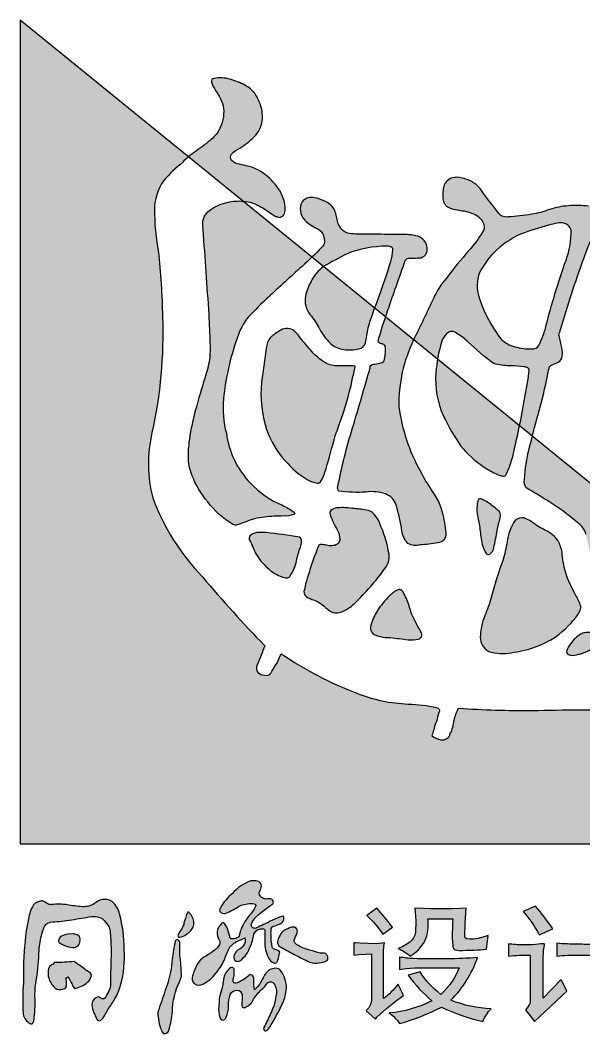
# Model space of a CAD drawing. Extents: x 68709 to 334654, y -65926 to 107615.
# Drawn here: x 237577 to 239780, y 33166 to 37130 of the extents above; entities that cross this region are included whole.
import ezdxf

# ---------------------------------------------------------------- set-up
doc = ezdxf.new("R2010")
doc.units = 0
doc.header["$LTSCALE"] = 2000
doc.header["$MEASUREMENT"] = 0
doc.layers.get('0').update_dxf_attribs({"linetype": 'CONTINUOUS'})

# ---------------------------------------------------------------- blocks, each defined once
blk = doc.blocks.new('0x_tk_A0_LIN$0$TJAD_TK_LOGO')
for points in [[(0.3088, 0.2387, -0.055111), (0.2978, 0.218, -0.399817), (0.2889, 0.2131, -0.15154), (0.2813, 0.2164, -0.301448), (0.2805, 0.2256, 0.010306), (0.2893, 0.248, -0.01851), (0.2158, 0.3296, -0.103184), (0.1567, 0.4231, -0.120959), (0.1559, 0.5005, 0.063512), (0.1683, 0.6375, 0.024265), (0.1633, 0.7157, -0.039016), (0.1589, 0.7586, -0.148803), (0.1672, 0.7952, -0.063522), (0.1899, 0.8185, -0.021561), (0.1991, 0.8269), (0, 0.9887), (0, 0.0136), (1.2, 0.0136), (0.9015, 0.2562, -0.02734), (0.8698, 0.2318, -0.056811), (0.8015, 0.1955, -0.043653), (0.7428, 0.1781, 0.070224), (0.7398, 0.1676, -0.155586), (0.7336, 0.1464, -0.268078), (0.7145, 0.1445, 0.046034), (0.7138, 0.1514, -0.10837), (0.7157, 0.158, 0.067272), (0.7193, 0.1723, 0.007869), (0.606, 0.1714, -0.018474), (0.519, 0.1742, 0.089356), (0.5135, 0.1595, -0.084297), (0.509, 0.1441, -0.378712), (0.4979, 0.1366, -0.129516), (0.4872, 0.1418, 0.010082), (0.4893, 0.1483, -0.06366), (0.4927, 0.1585, -0.047427), (0.496, 0.17, 0.412458), (0.4928, 0.175, 0.04646), (0.4591, 0.1791, -0.083304), (0.3984, 0.1918, -0.056916)], [(0.2775, 0.8514, 0.150805), (0.2864, 0.8696, 0.118181), (0.2844, 0.888, 0.061251), (0.2779, 0.9015, 0.110829), (0.2658, 0.9118, 0.065976), (0.2483, 0.9188, 0.129921), (0.2287, 0.9197, 0.40681), (0.2264, 0.9157, 0.07663), (0.2303, 0.907, -0.019502), (0.2369, 0.8958, -0.085799), (0.2406, 0.8843, -0.150999), (0.2351, 0.8585, -0.086307), (0.2248, 0.8465, -0.019332), (0.2062, 0.8326, 0.015742), (0.1991, 0.8269), (0.2636, 0.7745, -0.014783), (0.2672, 0.7742, -0.092021), (0.2852, 0.7675, -0.021612), (0.2992, 0.7583, 0.020501), (0.3016, 0.7569, -0.138406), (0.302, 0.7565, -0.004327), (0.3042, 0.7558, 0.041521), (0.3068, 0.7553, 0.017006), (0.3094, 0.7562, 0.175362), (0.3127, 0.7602, 0.115175), (0.3133, 0.7703, 0.133458), (0.3016, 0.7947, 0.090138), (0.282, 0.8113, 0.068529), (0.2674, 0.8165, -0.013934), (0.2566, 0.8189, -0.201719), (0.2496, 0.8239, -0.378426), (0.2504, 0.8307, -0.084166), (0.2598, 0.8373, 0.070184)], [(0.2636, 0.7745, 0.064867), (0.2476, 0.7736, 0.116531), (0.2256, 0.7646, 0.208218), (0.2161, 0.7503, 0.02194), (0.2164, 0.7413, -0.003556), (0.2234, 0.6402, -0.008585), (0.2249, 0.6059, -0.036626), (0.2244, 0.5869, -0.030322), (0.2188, 0.5654, 0.008639), (0.2079, 0.5277, 0.029199), (0.2005, 0.4927, 0.047639), (0.1991, 0.4689, 0.083135), (0.2032, 0.4501, 0.077424), (0.2218, 0.4185, 0.095524), (0.2514, 0.392, 0.133345), (0.2555, 0.391, 0.037671), (0.266, 0.3945, -0.074764), (0.2892, 0.4005, -0.017227), (0.3115, 0.4018, 0.103318), (0.3238, 0.4034, 0.529251), (0.3243, 0.406, 0.058891), (0.3103, 0.4144, -0.106556), (0.2722, 0.4408, -0.157893), (0.2439, 0.4997, -0.090292), (0.2406, 0.5406, -0.061166), (0.2567, 0.6121, -0.11155), (0.2702, 0.6374, -0.016825), (0.2934, 0.6606, -0.002917), (0.3335, 0.6973, 0.013927), (0.3452, 0.7082)], [(0.4736, 0.7314, 0.018572), (0.4732, 0.7314), (0.4732, 0.7318, 0.06936), (0.4703, 0.733, 0.047212), (0.46, 0.7347, 0.024282), (0.4431, 0.7352, -0.000753), (0.4115, 0.7353, -0.013374), (0.3921, 0.7358, -0.164458), (0.3817, 0.7396, -0.15617), (0.3755, 0.7508, 0.064833), (0.3714, 0.765, 0.17195), (0.3603, 0.7744, 0.077232), (0.3482, 0.7786, 0.099365), (0.3407, 0.7784, 0.128164), (0.3354, 0.7756, 0.199677), (0.3314, 0.766, 0.156287), (0.3348, 0.7545, 0.086381), (0.3434, 0.7463, 0.029794), (0.3514, 0.742, -0.218512), (0.3587, 0.7337, -0.050196), (0.3602, 0.726, -0.223734), (0.3564, 0.7197, -0.013892), (0.3452, 0.7082), (0.3589, 0.6971, -0.00619), (0.3868, 0.7123, -0.093205), (0.4339, 0.7212, -0.103421), (0.4394, 0.72, -0.384925), (0.4409, 0.717, -0.045853), (0.4384, 0.7029, -0.014561), (0.4233, 0.6576, 0.006316), (0.4195, 0.6478), (0.4323, 0.6374, -0.003465), (0.4348, 0.6445, -0.002724), (0.4557, 0.7043, -0.338072), (0.4611, 0.707, 0.005218), (0.4734, 0.7074, 0.309415), (0.4756, 0.7082, 0.132077), (0.4786, 0.7099, 0.147744), (0.4814, 0.7154, 0.135646), (0.4808, 0.7231, 0.18433)]]:
    blk.add_hatch(color=256).paths.add_polyline_path(points)
h = blk.add_hatch(color=256)
h.paths.add_polyline_path([(0.7123, 0.7547, 0.083086), (0.7078, 0.7611, 0.127732), (0.7011, 0.7644, 0.060999), (0.6727, 0.7685, 0.050289), (0.6488, 0.769, 0.061315), (0.6263, 0.7647, -0.058239), (0.6053, 0.759, -0.023274), (0.5769, 0.7559, -0.318074), (0.5654, 0.7615, -0.012807), (0.5459, 0.787, 0.176594), (0.5273, 0.8007, 0.141446), (0.5118, 0.8023, 0.254042), (0.5015, 0.7926, 0.094349), (0.5002, 0.7774, 0.272202), (0.5073, 0.7669, 0.06938), (0.523, 0.7632, -0.099001), (0.5405, 0.7575, -0.173209), (0.5486, 0.7467, -0.244282), (0.547, 0.7377, -0.042049), (0.5309, 0.7159, 0.019533), (0.5043, 0.6835, 0.074328), (0.4889, 0.6592, -0.003717), (0.4656, 0.6104), (0.4938, 0.5874, -0.03259), (0.4985, 0.6073, -0.114709), (0.5043, 0.6174), (0.5072, 0.6195), (0.5091, 0.6202), (0.5118, 0.6201), (0.5142, 0.6193), (0.5231, 0.6138), (0.5294, 0.6085), (0.5482, 0.5915), (0.5545, 0.5865), (0.5549, 0.5865, 0.137325), (0.5628, 0.5817, 0.052206), (0.5812, 0.5795, -0.039081), (0.5963, 0.5784, -0.061234), (0.5998, 0.5775, -0.389955), (0.6022, 0.5741, -0.015439), (0.6014, 0.5665, -0.009793), (0.5919, 0.5135, -0.001555), (0.5909, 0.5086), (0.6061, 0.4962, -0.005675), (0.6129, 0.5218, 0.021764), (0.6244, 0.5699, -0.037231), (0.6265, 0.5785, -0.166808), (0.6296, 0.5808, 0.014415), (0.6366, 0.5837, 0.232872), (0.6415, 0.5909, 0.087887), (0.641, 0.6009, 0.002273), (0.6378, 0.6149, -0.178357), (0.6381, 0.6188, -0.001216), (0.6509, 0.6596, -0.011476), (0.6643, 0.6991, -0.017032), (0.6756, 0.7288, -0.192629), (0.6888, 0.7399, -0.05264), (0.7021, 0.7447, 0.121865), (0.7115, 0.7475, 0.384919)])
h.paths.add_polyline_path([(0.5967, 0.7372, -0.021509), (0.6281, 0.7468, -0.053885), (0.6378, 0.7487, -0.363115), (0.652, 0.7407, -0.093078), (0.646, 0.7046, 0.023125), (0.6222, 0.6265, -0.067346), (0.6135, 0.6034, -0.278742), (0.6057, 0.5995, -0.067064), (0.5855, 0.6021, -0.223721), (0.5632, 0.6194, -0.070697), (0.543, 0.6609, -0.171192), (0.5437, 0.69, -0.090372), (0.5638, 0.7166, -0.097027)], flags=16)
h = blk.add_hatch(color=256)
h.paths.add_polyline_path([(0.4195, 0.6478), (0.3589, 0.6971, 0.122439), (0.3441, 0.6794, 0.077208), (0.3376, 0.6622, 0.221374), (0.3431, 0.6401, -0.044103), (0.3534, 0.6251, 0.092474), (0.3673, 0.6059, 0.149827), (0.383, 0.5987, 0.078107), (0.4006, 0.5996, 0.300992), (0.4085, 0.6066, 0.003448), (0.4116, 0.6244, -0.014936)])
h.paths.add_polyline_path([(0.4481, 0.5312, -0.118411), (0.4656, 0.6104), (0.4323, 0.6374, 0.013731), (0.4236, 0.6091, 0.354128), (0.4255, 0.6066, 0.149403), (0.4255, 0.6062, -0.033756), (0.429, 0.6051, -0.301225), (0.4322, 0.6016, -0.067966), (0.4306, 0.5853, -0.155357), (0.4255, 0.5826, -0.0383), (0.4175, 0.5813, 0.394404), (0.4141, 0.5771, -0.002997), (0.3933, 0.5061, 0.027314), (0.3759, 0.4366, 0.262389), (0.3769, 0.4312, 0.054171), (0.4093, 0.4301, -0.120269), (0.4322, 0.4278, -0.238212), (0.445, 0.4145, -0.030328), (0.4518, 0.3843, 0.177342), (0.4589, 0.3692, 0.189169), (0.4732, 0.3674, 0.024901), (0.4941, 0.3699, 0.43233), (0.5035, 0.3812, 0.054023), (0.4992, 0.4064, 0.072563), (0.4928, 0.4227, -0.024272), (0.4732, 0.4551, -0.09052)])
h.paths.add_polyline_path([(0.5909, 0.5086), (0.4938, 0.5874, 0.02545), (0.492, 0.5716, 0.128799), (0.5009, 0.5201, 0.044216), (0.5216, 0.4843, 0.076323), (0.548, 0.4604, 0.034366), (0.5624, 0.4519, 0.076032), (0.5722, 0.4489, 0.341488), (0.575, 0.4509, 0.069217), (0.5844, 0.4795, 0.009229)])
h.paths.add_polyline_path([(0.6061, 0.4962, 0.003269), (0.6024, 0.4814, 0.051211), (0.5967, 0.4451, 0.204101), (0.5987, 0.435, -0.011598), (0.6232, 0.4203, -0.044991), (0.6598, 0.3936, -0.200983), (0.6695, 0.3801, -0.006426), (0.6785, 0.3385, 0.079721), (0.6871, 0.3112, 0.326464), (0.6907, 0.3094, 0.087838), (0.6948, 0.3111, 0.087656), (0.7146, 0.3317, 0.286319), (0.7196, 0.3603, 0.076349), (0.7011, 0.3885, -0.160397), (0.6755, 0.4398), (0.6755, 0.4398)])
h.paths.add_polyline_path([(0.8517, 0.2966), (0.7903, 0.3465, 0.007087), (0.7769, 0.3013, 0.070922), (0.7741, 0.2754, 0.248353), (0.779, 0.265, 0.199635), (0.7954, 0.2684, -0.006886), (0.8134, 0.2746, 0.05678), (0.8467, 0.293, 0.006803)])
h = blk.add_hatch(color=256)
h.paths.add_polyline_path([(0.393, 0.5629, -0.011586), (0.3965, 0.5787, 0.253288), (0.3961, 0.5791, 0.095247), (0.3878, 0.5795, -0.0106), (0.3763, 0.5795, -0.133876), (0.3608, 0.5833, -0.082431), (0.3451, 0.5964, -0.01622), (0.3317, 0.6124, 0.042319), (0.324, 0.621, 0.140851), (0.3172, 0.6238, 0.145933), (0.3085, 0.6218, 0.038492), (0.302, 0.6178), (0.3016, 0.6178, 0.000616), (0.3, 0.6162, 0.032553), (0.2979, 0.6148, 0.095329), (0.2942, 0.6103, 0.096767), (0.2905, 0.5971, -0.001525), (0.2876, 0.5737, 0.034244), (0.285, 0.5522, 0.085899), (0.2916, 0.5041, 0.097395), (0.3137, 0.4669, 0.083463), (0.3395, 0.445, 0.098864), (0.3517, 0.4407, 0.30663), (0.3559, 0.443, 0.075685), (0.3606, 0.4535, 0.009946), (0.371, 0.4905, -0.023424), (0.3776, 0.5099, 0.034776)])
h.paths.add_polyline_path([(0.3331, 0.3723, 0.321528), (0.3303, 0.3767, 0.021484), (0.2909, 0.382, 0.022843), (0.2815, 0.3822, 0.102534), (0.2763, 0.381, 0.130045), (0.2718, 0.3783, 0.267367), (0.2712, 0.3737, -0.005872), (0.2757, 0.3643, 0.058515), (0.2798, 0.3554, 0.081344), (0.2949, 0.3383, 0.099387), (0.3095, 0.3298, 0.035917), (0.3152, 0.3284, 0.245908), (0.3185, 0.3297, 0.105203), (0.327, 0.3486, -0.034055), (0.3316, 0.3653, 0.056891)])
h.paths.add_polyline_path([(0.4315, 0.3396, 0.245812), (0.436, 0.3593, 0.065072), (0.4255, 0.3925, 0.134826), (0.4253, 0.3934, -0.114996), (0.4251, 0.3945, 0.061748), (0.4182, 0.4045, 0.16919), (0.4099, 0.4088, 0.009694), (0.3932, 0.4108, 0.017654), (0.3823, 0.4116, 0.044621), (0.3745, 0.4112, 0.15913), (0.3675, 0.4082, 0.263058), (0.3666, 0.4036, 0.037983), (0.3754, 0.3845, -0.091013), (0.3784, 0.3745, -0.183458), (0.3763, 0.3696, -0.186991), (0.3705, 0.3666, -0.076588), (0.3638, 0.3668, 0.012233), (0.357, 0.368, 0.175338), (0.3532, 0.367, 0.023216), (0.3404, 0.3302, 0.04069), (0.3358, 0.3123, 0.28537), (0.3389, 0.3059, 0.048651), (0.3472, 0.3023, -0.083296), (0.3595, 0.2951, 0.044689), (0.3674, 0.2887, 0.196761), (0.3781, 0.2876, 0.127879), (0.3954, 0.2982, 0.050671)])
h.paths.add_polyline_path([(0.4633, 0.2851, 0.013244), (0.4608, 0.2933, 0.042352), (0.4538, 0.3106, 0.086452), (0.451, 0.3142, 0.181931), (0.4475, 0.3144, 0.105167), (0.437, 0.3071, 0.063777), (0.4225, 0.2892, 0.079039), (0.415, 0.2726, 0.295118), (0.4173, 0.2626, 0.12746), (0.4262, 0.259, 0.051219), (0.4378, 0.2577, -0.006938), (0.4592, 0.2552, 0.101871), (0.4716, 0.2561, 0.282022), (0.4753, 0.2604, 0.127329), (0.4734, 0.2662), (0.4732, 0.2662, -0.004335)])
h.paths.add_polyline_path([(0.6577, 0.3076, -0.058552), (0.6453, 0.3355, -0.043685), (0.6412, 0.3591, 0.088622), (0.6365, 0.3722, 0.151789), (0.6215, 0.3846, -0.046532), (0.6062, 0.3942, 0.04555), (0.5995, 0.3981, 0.043142), (0.5967, 0.3991), (0.5966, 0.3994, 0.251715), (0.5858, 0.3963, 0.137334), (0.5764, 0.371, -0.022108), (0.5712, 0.349, 0.025269), (0.5573, 0.3052, -0.028381), (0.5499, 0.2836, 0.095667), (0.5444, 0.258, 0.266705), (0.5545, 0.2414, 0.133638), (0.5811, 0.2399, 0.117773), (0.6341, 0.259, 0.081266), (0.6603, 0.2854, 0.080524), (0.6632, 0.2917), (0.6632, 0.292), (0.6636, 0.2924), (0.6636, 0.2952), (0.6632, 0.2952, 0.059624)])
h.paths.add_polyline_path([(0.5675, 0.4064, 0.121011), (0.5636, 0.4099, 0.051248), (0.5498, 0.4198, 0.077555), (0.5447, 0.4219, 0.238499), (0.5422, 0.4212, 0.167798), (0.5412, 0.4181, 0.09655), (0.5414, 0.3999, -0.014406), (0.5433, 0.3923, -0.00033), (0.5454, 0.375, 0.1059), (0.5513, 0.3573, 0.313865), (0.5557, 0.3565, 0.231713), (0.5604, 0.3643, 0.026659), (0.5643, 0.3846, -0.007425), (0.5681, 0.3998, 0.16995)])
h.paths.add_polyline_path([(0.6788, 0.2495, 0.082015), (0.6802, 0.2581, 0.360369), (0.6746, 0.2636, 0.094324), (0.6683, 0.2635, 0.109868), (0.6658, 0.2629, -0.017853), (0.6636, 0.2619), (0.6632, 0.2619, 0.095638), (0.6515, 0.2506, 0.069381), (0.6467, 0.2423, 0.391778), (0.6489, 0.2376, 0.16265), (0.6584, 0.2374, 0.029698), (0.6632, 0.2387), (0.6636, 0.2387, 0.027865), (0.6738, 0.2427, 0.232972)])
h.paths.add_polyline_path([(0.7651, 0.3086, -0.00792), (0.7663, 0.3122, -0.04061), (0.7673, 0.3161, 0.057732), (0.7686, 0.323, 0.231089), (0.7664, 0.3309, 0.223752), (0.7548, 0.3302, 0.032861), (0.7336, 0.3152, -0.012035), (0.7156, 0.3033, 0.160241), (0.7001, 0.2874, 0.160304), (0.6998, 0.2673, 0.221951), (0.7087, 0.2557, 0.080228), (0.7255, 0.2484, 0.124433), (0.7414, 0.2473, 0.177577), (0.7482, 0.2548, 0.06059), (0.7578, 0.2826, -0.013372)])
h = blk.add_hatch(color=256)
h.paths.add_polyline_path([(0.1087, -0.0549, 0.215782), (0.0955, -0.0527, 0.067417), (0.0878, -0.0572, -0.168397), (0.0723, -0.0608, -0.018722), (0.0557, -0.0587, 0.069135), (0.0371, -0.0584, -0.211583), (0.0322, -0.0571, 0.012327), (0.0271, -0.0542, 0.18165), (0.0227, -0.0546, 0.234564), (0.0145, -0.0607, 0.06939), (0.0092, -0.0773, 0.040114), (0.004, -0.1264, 0.00862), (0.0038, -0.1509, 0.034302), (0.0033, -0.1865, 0.240525), (0.0113, -0.1992, 0.151405), (0.014, -0.1995, 0.254247), (0.0165, -0.1924, 0.038225), (0.0174, -0.1663, -0.061608), (0.0194, -0.1463, 0.026815), (0.0223, -0.1127, -0.054652), (0.0257, -0.0929, -0.028262), (0.0289, -0.0835, -0.253686), (0.0385, -0.0789, 0.007206), (0.0489, -0.0782, -0.006599), (0.0729, -0.0746, 0.009999), (0.0841, -0.0723, -0.062381), (0.0934, -0.0735, -0.15567), (0.0993, -0.0771, -0.051163), (0.1052, -0.0853, -0.102101), (0.1065, -0.0911, -0.03095), (0.1072, -0.1291, 0.010088), (0.1069, -0.1503, -0.131285), (0.1038, -0.1627, -0.019629), (0.1006, -0.1683, -0.485137), (0.0962, -0.1696, 0.001583), (0.093, -0.1677, 0.165296), (0.0875, -0.1704, 0.24859), (0.0847, -0.1785, 0.066176), (0.0882, -0.1886, 0.038595), (0.0909, -0.1945, 0.378365), (0.0951, -0.1957, 0.077759), (0.1038, -0.1826, 0.016012), (0.1121, -0.17, 0.054651), (0.1183, -0.1552, 0.087206), (0.1231, -0.1116, 0.064902), (0.1173, -0.0684, 0.144064)])
h.paths.add_polyline_path([(0.0629, -0.0931), (0.0559, -0.0934), (0.0526, -0.0942), (0.0487, -0.0957), (0.0473, -0.0971), (0.0457, -0.0999, 0.333571), (0.0462, -0.1038, 0.045952), (0.0523, -0.1067, 0.064784), (0.0622, -0.1092, 0.210865), (0.0684, -0.1072, 0.127927), (0.0706, -0.102, 0.211886), (0.0696, -0.0958, 0.12013), (0.0674, -0.0941)], flags=17)
h.paths.add_polyline_path([(0.058, -0.146, -0.039434), (0.0609, -0.152, 0.054133), (0.0642, -0.1578, 0.123184), (0.0796, -0.1504, 0.140353), (0.0842, -0.1429, 0.284617), (0.0828, -0.1391, -0.012464), (0.0763, -0.135, 0.016141), (0.0639, -0.1258, -0.029736), (0.0406, -0.1269, -0.149024), (0.0367, -0.13, 0.190304), (0.0335, -0.134, 0.089845), (0.0332, -0.143, 0.171078), (0.0413, -0.1572, 0.249801), (0.0503, -0.1586, 0.378768), (0.055, -0.1529, 0.031236), (0.054, -0.1458), (0.0561, -0.1439)], flags=17)
h.paths.add_polyline_path([(0.1936, -0.0808, -0.130766), (0.1929, -0.0832, -0.049), (0.1889, -0.0904, 0.175351), (0.1867, -0.0955, 0.389375), (0.1886, -0.0971, 0.146359), (0.1966, -0.0935, 0.079034), (0.2024, -0.0886, 0.101244), (0.205, -0.0836, 0.132531), (0.2051, -0.0769, 0.067751), (0.2031, -0.0722, 0.050259), (0.1996, -0.0676, 0.454265), (0.198, -0.0678, 0.06765), (0.196, -0.0731, 0.007561)])
h.paths.add_polyline_path([(0.189, -0.104, 0.313541), (0.1862, -0.1002, 0.335576), (0.1832, -0.1018, 0.015792), (0.1784, -0.1349, -0.057755), (0.1712, -0.1608, 0.000363), (0.1628, -0.1859, 0.094511), (0.1671, -0.2072, 0.230423), (0.1705, -0.2113, 0.369117), (0.1764, -0.2058, 0.039319), (0.18, -0.1854, -0.109188), (0.1887, -0.1489, 0.00425), (0.1908, -0.1434, 0.032369), (0.1887, -0.118, -0.025515)])
h.paths.add_polyline_path([(0.251, -0.0452, 0.093827), (0.2363, -0.0633, 0.302072), (0.2373, -0.0679, 0.296548), (0.2444, -0.0681, 0.04254), (0.259, -0.0604, -0.129019), (0.2753, -0.0571, -0.117204), (0.2785, -0.0581, -0.328405), (0.2786, -0.0608, -0.051459), (0.2703, -0.0723, 0.085646), (0.2604, -0.09, 0.031903), (0.2597, -0.0932, -0.315533), (0.2562, -0.0979, -0.134544), (0.2509, -0.099, -0.408117), (0.2479, -0.0961, 0.035639), (0.2445, -0.0851, 0.084333), (0.2416, -0.0806, 0.358627), (0.239, -0.0802, 0.227473), (0.2329, -0.092, 0.148882), (0.235, -0.0994, -0.254787), (0.2358, -0.1059, -0.110418), (0.229, -0.1131, -0.032156), (0.2173, -0.1207, 0.122106), (0.2102, -0.1279, 0.074479), (0.2035, -0.1443, 0.233421), (0.2058, -0.152, 0.316166), (0.2167, -0.1523, 0.122903), (0.2315, -0.1397, 0.056501), (0.2413, -0.1246, -0.025506), (0.2474, -0.11, -0.174643), (0.2597, -0.1006, 0.004602), (0.2657, -0.0979, -0.251477), (0.2643, -0.107, -0.130218), (0.2586, -0.1116, 0.16089), (0.2539, -0.1165, 0.172735), (0.253, -0.123, 0.448793), (0.2607, -0.1246, 0.141971), (0.272, -0.1086, 0.057248), (0.2765, -0.0945, -0.334885), (0.2836, -0.0873, -0.076773), (0.2877, -0.0871, -0.545841), (0.2894, -0.0894, -0.008092), (0.2895, -0.1045, 0.139136), (0.2949, -0.1235, 0.144746), (0.301, -0.1277, 0.355116), (0.3041, -0.1263, 0.046986), (0.3064, -0.118, 0.052614), (0.3072, -0.1148, 0.237681), (0.3057, -0.1128, 0.025436), (0.3015, -0.1114, -0.354836), (0.298, -0.1075, -0.049448), (0.2968, -0.0935, -0.035628), (0.2969, -0.0883, -0.387964), (0.3001, -0.084, -0.009611), (0.3071, -0.0814, 0.187317), (0.3113, -0.0778, 0.232403), (0.3115, -0.0721, 0.143525), (0.3105, -0.0719, 0.022411), (0.2879, -0.0821, -0.00319), (0.2795, -0.086, -0.206179), (0.276, -0.0863, -0.165764), (0.2735, -0.0838, -0.217969), (0.274, -0.0802, -0.110096), (0.2841, -0.0684, -0.031862), (0.2964, -0.0594, 0.078929), (0.2994, -0.0567, 0.264707), (0.2996, -0.0548, 0.034215), (0.298, -0.0525, 0.174735), (0.2957, -0.0516, 0.001752), (0.2917, -0.0518, -0.177458), (0.2867, -0.0505, -0.140307), (0.2831, -0.0469, -0.275752), (0.2842, -0.0412, 0.167681), (0.2852, -0.035, 0.301407), (0.2787, -0.0302, 0.08311), (0.273, -0.0304, 0.130737)])
h.paths.add_polyline_path([(0.3265, -0.1185, 0.027579), (0.3434, -0.1267, 0.154526), (0.3537, -0.1275, 0.082415), (0.3631, -0.1246, 0.312986), (0.3634, -0.1187, 0.221824), (0.3602, -0.1161, 0.031656), (0.355, -0.1158, -0.00721), (0.3422, -0.1122, -0.071904), (0.3274, -0.106, -0.267193), (0.324, -0.1005, -0.023267), (0.3278, -0.0922, 0.395574), (0.3247, -0.0851, 0.188464), (0.3166, -0.0869, 0.051998), (0.3107, -0.0902, 0.108508), (0.3062, -0.0972, 0.200123), (0.3045, -0.1041, 0.191616), (0.3078, -0.1086, -0.01282)])
h.paths.add_polyline_path([(0.3061, -0.1345, 0.188222), (0.2987, -0.1344, 0.20573), (0.2909, -0.1393, 0.018376), (0.2852, -0.1492, -0.117409), (0.2773, -0.1592, -0.060927), (0.2765, -0.1465, 0.215117), (0.2745, -0.1419, 0.470033), (0.2699, -0.1433, -0.045545), (0.2616, -0.1486, -0.074224), (0.2553, -0.1514, -0.568137), (0.252, -0.1485, -0.07678), (0.2526, -0.1441, 0.100197), (0.2529, -0.1346, 0.387299), (0.2502, -0.1327, 0.118665), (0.2478, -0.1338, 0.185429), (0.2406, -0.1469, -0.018374), (0.2387, -0.1583, 0.026924), (0.2355, -0.1694, -0.013447), (0.2349, -0.18, 0.097057), (0.2361, -0.1921, 0.277047), (0.2398, -0.1951, 0.192921), (0.2429, -0.1932, 0.125735), (0.2464, -0.1796, -0.084178), (0.2486, -0.1648, -0.292454), (0.2566, -0.1598, -0.427415), (0.2627, -0.1662, -0.039723), (0.2621, -0.1773, 0.744354), (0.2674, -0.1794, 0.173973), (0.2753, -0.1721, -0.079593), (0.2831, -0.1615, 0.037997), (0.2923, -0.1518, -0.536451), (0.3002, -0.1519, -0.220641), (0.3027, -0.1657, -0.033334), (0.3, -0.1785, -0.02197), (0.2922, -0.1962, -0.036413), (0.288, -0.2042, 0.059035), (0.2879, -0.2046, 0.221247), (0.2894, -0.2077, 0.229092), (0.2907, -0.2079, 0.104052), (0.2938, -0.2056, 0.039622), (0.3034, -0.1893, 0.031663), (0.3116, -0.1728, 0.083922), (0.3151, -0.1559, 0.095464), (0.3114, -0.1418, 0.118136)])
h.paths.add_polyline_path([(0.4291, -0.0935), (0.4405, -0.0853, 0.028783), (0.4221, -0.0627), (0.4102, -0.0715, -0.06685)])
h.paths.add_polyline_path([(0.4215, -0.1047), (0.4022, -0.1042), (0.3969, -0.1036), (0.3948, -0.1036), (0.3948, -0.1181), (0.4007, -0.1176), (0.4092, -0.1169), (0.4158, -0.1168), (0.4158, -0.1709, -0.223037), (0.4102, -0.1829, -0.003297), (0.4095, -0.1842), (0.42, -0.1936, 0.201777), (0.4221, -0.1917, -0.033526), (0.4536, -0.1659, -0.02738), (0.4473, -0.1527, -0.067274), (0.4298, -0.1697, -0.004515), (0.43, -0.112, -0.051491), (0.4312, -0.1036)])
h.paths.add_polyline_path([(0.4681, -0.0776), (0.4676, -0.0915, -0.202539), (0.4614, -0.1024, -0.066868), (0.4473, -0.1105, -0.101276), (0.4613, -0.1193, 0.145344), (0.4788, -0.1017, 0.140249), (0.4824, -0.0753, -0.003162), (0.5118, -0.0753, -0.016144), (0.5113, -0.0906, 0.052901), (0.5122, -0.1087, 0.214665), (0.5146, -0.1118, 0.093296), (0.5153, -0.1118, 0.137117), (0.5238, -0.1126, 0.000424), (0.5373, -0.1123, 0.022294), (0.5517, -0.1112), (0.5538, -0.0948), (0.5502, -0.0961), (0.5458, -0.0974), (0.5419, -0.0985), (0.5363, -0.0994), (0.5323, -0.0995), (0.5266, -0.0985), (0.5261, -0.0963), (0.5266, -0.0805), (0.5279, -0.0627), (0.5208, -0.0631), (0.5109, -0.0633), (0.4981, -0.0633), (0.4859, -0.0633), (0.4771, -0.0632), (0.4669, -0.0627)])
h.paths.add_polyline_path([(0.5056, -0.1225, -0.002263), (0.4652, -0.1224, -0.028919), (0.4487, -0.1207), (0.4487, -0.1351), (0.4568, -0.134), (0.467, -0.1332, -0.001197), (0.5012, -0.1332, 0.000411), (0.5195, -0.1332, -0.117897), (0.4977, -0.1647, -0.081518), (0.4732, -0.1382), (0.4592, -0.142, 0.067412), (0.4873, -0.1722, -0.099344), (0.4368, -0.1867, -0.117302), (0.4487, -0.1993, 0.051291), (0.4985, -0.1798, 0.052048), (0.5475, -0.1968, -0.102524), (0.5573, -0.1817, -0.086164), (0.5097, -0.1716, 0.112398), (0.5412, -0.1212, -0.018709)])
h.paths.add_polyline_path([(0.6036, -0.1181), (0.6036, -0.1747, -0.094232), (0.598, -0.1829), (0.6085, -0.1968), (0.647, -0.1609), (0.64, -0.147), (0.619, -0.1691), (0.619, -0.1241, -0.058001), (0.6207, -0.1057, 0.319569), (0.6199, -0.1049, 0.045142), (0.6064, -0.1062, 0.020451), (0.5944, -0.1061, -0.034776), (0.5777, -0.1049), (0.5777, -0.1193, -0.030546)])
h.paths.add_polyline_path([(0.6099, -0.0601), (0.5952, -0.0664, -0.049542), (0.6141, -0.0941), (0.6302, -0.0872, 0.030356)])
h.paths.add_polyline_path([(0.6595, -0.1054, -0.019379), (0.6351, -0.1042), (0.6351, -0.1193, -0.02608), (0.6603, -0.1181), (0.682, -0.1181), (0.682, -0.1729, -0.021278), (0.6806, -0.2012), (0.6974, -0.2012, -0.017067), (0.6967, -0.1716), (0.6967, -0.1181), (0.7148, -0.1181, -0.024313), (0.7409, -0.1193), (0.7409, -0.1042, -0.018656), (0.7103, -0.1055), (0.6967, -0.1055), (0.6967, -0.0765, -0.143011), (0.7016, -0.0589, 0.162811), (0.697, -0.0572, 0.035376), (0.6847, -0.0564, 0.004148), (0.6806, -0.0564, -0.046173), (0.6819, -0.0675, -0.00345), (0.682, -0.1055, -0.001359)])
h.paths.add_polyline_path([(0.7665, -0.0695), (0.7665, -0.0854), (0.8078, -0.0854), (0.8078, -0.2004), (0.8257, -0.2004), (0.8257, -0.0854), (0.867, -0.0854), (0.867, -0.0695)])
h.paths.add_polyline_path([(0.9301, -0.1569, -0.040499), (0.9291, -0.1744, -0.3078), (0.915, -0.1875, -0.189438), (0.8973, -0.1845, -0.186489), (0.89, -0.1721, -0.07743), (0.8894, -0.158), (0.8723, -0.158, 0.198241), (0.8816, -0.1938, 0.214326), (0.9098, -0.2039, 0.249549), (0.9415, -0.1907, 0.135294), (0.948, -0.1641), (0.948, -0.0695), (0.9301, -0.0695)])
h.paths.add_polyline_path([(1.0285, -0.0695), (1.0088, -0.0695), (0.9602, -0.2004), (0.9786, -0.2004), (0.9926, -0.1613), (1.0441, -0.1613), (1.0579, -0.2004), (1.0772, -0.2004)])
h.paths.add_polyline_path([(1.0186, -0.0882), (1.0389, -0.146), (0.9981, -0.146)], flags=16)
h.paths.add_polyline_path([(1.0908, -0.0695), (1.0908, -0.2004), (1.1399, -0.2004, 0.229129), (1.182, -0.1827, 0.179316), (1.1971, -0.1343, 0.181564), (1.1826, -0.0858, 0.220204), (1.1406, -0.0695)])
h.paths.add_polyline_path([(1.1086, -0.0846), (1.1391, -0.0846, -0.337188), (1.1746, -0.1078, -0.124189), (1.1773, -0.1517, -0.40123), (1.1391, -0.1844), (1.1086, -0.1844)], flags=16)
blk.add_lwpolyline([(0, 0.9887), (0, 0.0136), (1.2, 0.0136)], close=True)
for points in [[(0.6695, 0.3801, 0.200983), (0.6598, 0.3936, 0.044991), (0.6232, 0.4203, 0.011598), (0.5987, 0.435, -0.204101), (0.5967, 0.4451, -0.051211), (0.6024, 0.4814, -0.008944), (0.6129, 0.5218, 0.021764), (0.6244, 0.5699, -0.037231), (0.6265, 0.5785, -0.166808), (0.6296, 0.5808, 0.014415), (0.6366, 0.5837, 0.232872), (0.6415, 0.5909, 0.087887), (0.641, 0.6009, 0.002324), (0.6377, 0.6152, -0.163549), (0.6381, 0.6188, -0.001216), (0.6509, 0.6596, -0.011476), (0.6643, 0.6991, -0.017032), (0.6756, 0.7288, -0.192629)], [(0.6727, 0.7685, 0.050289), (0.6488, 0.769, 0.061315), (0.6263, 0.7647, -0.058239), (0.6053, 0.759, -0.023274), (0.5769, 0.7559, -0.318074), (0.5654, 0.7615, -0.012807), (0.5459, 0.787, 0.176594), (0.5273, 0.8007, 0.141446), (0.5118, 0.8023, 0.254042), (0.5015, 0.7926, 0.094349), (0.5002, 0.7774, 0.272202), (0.5073, 0.7669, 0.06938), (0.523, 0.7632, -0.099001), (0.5405, 0.7575, -0.176084), (0.5487, 0.7465, -0.238335), (0.547, 0.7377, -0.042049), (0.5309, 0.7159, 0.019533), (0.5043, 0.6835, 0.074328), (0.4889, 0.6592, -0.003717), (0.4656, 0.6104, 0.118412), (0.4481, 0.5312, 0.09052), (0.4732, 0.4551, 0.024272), (0.4928, 0.4227, -0.072563), (0.4992, 0.4064, -0.054023), (0.5035, 0.3812, -0.43233), (0.4941, 0.3699, -0.024901), (0.4732, 0.3674, -0.189169), (0.4589, 0.3692, -0.177342), (0.4518, 0.3843, 0.030328), (0.445, 0.4145, 0.238212), (0.4322, 0.4278, 0.120269), (0.4093, 0.4301, -0.054171), (0.3769, 0.4312, -0.262389), (0.3759, 0.4366, -0.027314), (0.3933, 0.5061, 0.002997), (0.4141, 0.5771, -0.42145), (0.4179, 0.5814, 0.036527), (0.4255, 0.5826, 0.155357), (0.4306, 0.5853, 0.067966), (0.4322, 0.6016, 0.301225), (0.429, 0.6051, 0.033756), (0.4255, 0.6062, -0.149403), (0.4255, 0.6066, -0.354128), (0.4236, 0.6091, -0.017197), (0.4348, 0.6445, -0.010154), (0.4348, 0.6445, -0.002724), (0.4557, 0.7043, -0.338072), (0.4611, 0.707, 0.005218), (0.4734, 0.7074, 0.309415), (0.4756, 0.7082, 0.132077), (0.4786, 0.7099, 0.147744), (0.4814, 0.7154, 0.135646), (0.4808, 0.7231, 0.18433), (0.4736, 0.7314, 0.018572), (0.4732, 0.7314), (0.4732, 0.7318, 0.071117), (0.4702, 0.733, 0.046841), (0.46, 0.7347, 0.024282), (0.4431, 0.7352, -0.000753), (0.4115, 0.7353, -0.013374), (0.3921, 0.7358, -0.164458), (0.3817, 0.7396, -0.15617), (0.3755, 0.7508, 0.064833), (0.3714, 0.765, 0.17195), (0.3603, 0.7744, 0.077232), (0.3482, 0.7786, 0.099365), (0.3407, 0.7784, 0.128164), (0.3354, 0.7756, 0.199677), (0.3314, 0.766, 0.156287), (0.3348, 0.7545, 0.086381), (0.3434, 0.7463, 0.029794), (0.3514, 0.742, -0.218512), (0.3587, 0.7337, -0.050196), (0.3602, 0.726, -0.223734), (0.3564, 0.7197, -0.027824), (0.3335, 0.6973, 0.002917), (0.2934, 0.6606, 0.016825), (0.2702, 0.6374, 0.11155), (0.2567, 0.6121, 0.061166), (0.2406, 0.5406, 0.090292), (0.2439, 0.4997, 0.157893), (0.2722, 0.4408, 0.106556), (0.3103, 0.4144, -0.057352), (0.324, 0.4062, -0.620281), (0.3238, 0.4034, -0.103318), (0.3115, 0.4018, 0.017227), (0.2892, 0.4005, 0.074764), (0.266, 0.3945, -0.037671), (0.2555, 0.391, -0.146442), (0.2511, 0.3922, -0.094541), (0.2218, 0.4185, -0.075684), (0.2035, 0.4493, -0.086697), (0.1991, 0.4689, -0.047639), (0.2005, 0.4927, -0.029199), (0.2079, 0.5277, -0.008639), (0.2188, 0.5654, 0.030322), (0.2244, 0.5869, 0.036626), (0.2249, 0.6059, 0.008585), (0.2234, 0.6402, 0.003541), (0.2164, 0.7409, -0.022961), (0.2161, 0.7503, -0.208218), (0.2256, 0.7646, -0.116531), (0.2476, 0.7736, -0.079727), (0.2672, 0.7742, -0.092021), (0.2852, 0.7675, -0.021612), (0.2992, 0.7583, 0.020501), (0.3016, 0.7569, -0.138406), (0.302, 0.7565, -0.004327), (0.3042, 0.7558, 0.041521), (0.3068, 0.7553, 0.017006), (0.3094, 0.7562, 0.218913), (0.313, 0.7614, 0.100805), (0.3133, 0.7703, 0.133458), (0.3016, 0.7947, 0.090138), (0.282, 0.8113, 0.068529), (0.2674, 0.8165, -0.013934), (0.2566, 0.8189, -0.201719), (0.2496, 0.8239, -0.33618), (0.2499, 0.8301, -0.089843), (0.2598, 0.8373, 0.067656), (0.2769, 0.8508, 0.15691), (0.2864, 0.8696, 0.118181), (0.2844, 0.888, 0.061251), (0.2779, 0.9015, 0.110829), (0.2658, 0.9118, 0.065976), (0.2483, 0.9188, 0.126476), (0.2292, 0.9198, 0.453262), (0.2264, 0.9157, 0.07663), (0.2303, 0.907, -0.019502), (0.2369, 0.8958, -0.085799), (0.2406, 0.8843, -0.150999), (0.2351, 0.8585, -0.086307), (0.2248, 0.8465, -0.019332), (0.2062, 0.8326, 0.037315), (0.1899, 0.8185, 0.063522), (0.1672, 0.7952, 0.148803), (0.1589, 0.7586, 0.039016), (0.1633, 0.7157, -0.024265), (0.1683, 0.6375, -0.063512), (0.1559, 0.5005, 0.120959), (0.1567, 0.4231, 0.103184), (0.2158, 0.3296, 0.01851), (0.2893, 0.248, -0.010306), (0.2805, 0.2256, 0.301448), (0.2813, 0.2164, 0.15154), (0.2889, 0.2131, 0.399817), (0.2978, 0.218, 0.055111), (0.3088, 0.2387, 0.056916), (0.3984, 0.1918, 0.083304), (0.4591, 0.1791, -0.046418), (0.4928, 0.175, -0.509372), (0.4955, 0.1688, 0.042269), (0.4927, 0.1585, 0.06366), (0.4893, 0.1483, -0.010082), (0.4872, 0.1418, 0.129516), (0.4979, 0.1366, 0.378712), (0.509, 0.1441, 0.084297), (0.5135, 0.1595, -0.089356), (0.519, 0.1742, 0.018474), (0.606, 0.1714, -0.007869), (0.7193, 0.1723, -0.067272)], [(0.6281, 0.7468, 0.021509), (0.5967, 0.7372, 0.097027), (0.5638, 0.7166, 0.090372), (0.5437, 0.69, 0.169889), (0.5429, 0.6611, 0.071038), (0.5632, 0.6194, 0.223721), (0.5855, 0.6021, 0.067064), (0.6057, 0.5995, 0.278742), (0.6135, 0.6034, 0.067346), (0.6222, 0.6265, -0.023125), (0.646, 0.7046, 0.093078), (0.652, 0.7407, 0.363115), (0.6378, 0.7487, 0.053885), (0.6281, 0.7468, 6.810958)], [(0.4339, 0.7212, 0.093231), (0.3868, 0.7123, 0.00619), (0.3589, 0.6971, 0.122439), (0.3441, 0.6794, 0.077208), (0.3376, 0.6622, 0.223971), (0.3433, 0.6399, -0.043458), (0.3534, 0.6251, 0.092474), (0.3673, 0.6059, 0.149827), (0.383, 0.5987, 0.078107), (0.4006, 0.5996, 0.300992), (0.4085, 0.6066, 0.003448), (0.4116, 0.6244, -0.021253), (0.4233, 0.6576, 0.014561), (0.4384, 0.7029, 0.045853), (0.4409, 0.717, 0.360509), (0.4396, 0.7199, 0.107188), (0.4339, 0.7212, -16745.559379)], [(0.3961, 0.5791, 0.094892), (0.3878, 0.5795, -0.0106), (0.3763, 0.5795, -0.133876), (0.3608, 0.5833, -0.082431), (0.3451, 0.5964, -0.01622), (0.3317, 0.6124, 0.042319), (0.324, 0.621, 0.140851), (0.3172, 0.6238, 0.145933), (0.3085, 0.6218, 0.038492), (0.302, 0.6178), (0.3016, 0.6178, 0.000616), (0.3, 0.6162, 0.031804), (0.298, 0.6148, 0.096292), (0.2942, 0.6103, 0.096767), (0.2905, 0.5971, -0.001525), (0.2876, 0.5737, 0.034244), (0.285, 0.5522, 0.085899), (0.2916, 0.5041, 0.097395), (0.3137, 0.4669, 0.083463), (0.3395, 0.445, 0.098864), (0.3517, 0.4407, 0.30663), (0.3559, 0.443, 0.075685), (0.3606, 0.4535, 0.009946), (0.371, 0.4905, -0.023424), (0.3776, 0.5099, 0.034776), (0.393, 0.5629, -0.011586), (0.3965, 0.5787, 0.266953), (0.3961, 0.5791, -9.367818)], [(0.5963, 0.5784, 0.039081), (0.5812, 0.5795, -0.052206), (0.5628, 0.5817, -0.137325), (0.5549, 0.5865), (0.5545, 0.5865), (0.5482, 0.5915), (0.5294, 0.6085), (0.5231, 0.6138), (0.5142, 0.6193), (0.5118, 0.6201), (0.5091, 0.6202), (0.5072, 0.6195), (0.5043, 0.6174, 0.11368), (0.4985, 0.6074, 0.058255), (0.492, 0.5716, 0.128799), (0.5009, 0.5201, 0.044216), (0.5216, 0.4843, 0.076323), (0.548, 0.4604, 0.034366), (0.5624, 0.4519, 0.072238), (0.5717, 0.449, 0.392565), (0.575, 0.4509, 0.069217), (0.5844, 0.4795, 0.010784), (0.5919, 0.5135, 0.009793), (0.6014, 0.5665, 0.015439), (0.6022, 0.5741, 0.389955), (0.5998, 0.5775, 0.061234), (0.5963, 0.5784, -16.613237)], [(0.5636, 0.4099, 0.051248), (0.5498, 0.4198, 0.074352), (0.545, 0.4219, 0.258738), (0.5422, 0.4212, 0.167798), (0.5412, 0.4181, 0.09655), (0.5414, 0.3999, -0.014406), (0.5433, 0.3923, -0.00033), (0.5454, 0.375, 0.1059), (0.5513, 0.3573, 0.313865), (0.5557, 0.3565, 0.231713), (0.5604, 0.3643, 0.026659), (0.5643, 0.3846, -0.007268), (0.568, 0.3995, 0.17843), (0.5675, 0.4064, 0.121011), (0.5636, 0.4099, -4.005973)], [(0.3745, 0.4112, 0.15913), (0.3675, 0.4082, 0.288408), (0.3667, 0.4032, 0.037176), (0.3754, 0.3845, -0.091013), (0.3784, 0.3745, -0.183458), (0.3763, 0.3696, -0.186991), (0.3705, 0.3666, -0.073503), (0.3641, 0.3668, 0.012051), (0.3574, 0.3679, 0.191959), (0.3532, 0.367, 0.023216), (0.3404, 0.3302, 0.04069), (0.3358, 0.3123, 0.28537), (0.3389, 0.3059, 0.048651), (0.3472, 0.3023, -0.083296), (0.3595, 0.2951, 0.044689), (0.3674, 0.2887, 0.196761), (0.3781, 0.2876, 0.127879), (0.3954, 0.2982, 0.050671), (0.4315, 0.3396, 0.245812), (0.436, 0.3593, 0.065072), (0.4255, 0.3925, 0.14855), (0.4253, 0.3935, -0.105311), (0.4251, 0.3945, 0.061748), (0.4182, 0.4045, 0.172152), (0.4097, 0.4088, 0.009599), (0.3932, 0.4108, 0.017654), (0.3823, 0.4116, 0.044621), (0.3745, 0.4112, 14.039162)], [(0.5995, 0.3981, 0.043142), (0.5967, 0.3991), (0.5966, 0.3994, 0.251715), (0.5858, 0.3963, 0.137334), (0.5764, 0.371, -0.022108), (0.5712, 0.349, 0.025269), (0.5573, 0.3052, -0.028381), (0.5499, 0.2836, 0.095667), (0.5444, 0.258, 0.266705), (0.5545, 0.2414, 0.133638), (0.5811, 0.2399, 0.117773), (0.6341, 0.259, 0.081266), (0.6603, 0.2854, 0.080524), (0.6632, 0.2917), (0.6632, 0.292), (0.6636, 0.2924), (0.6636, 0.2952), (0.6632, 0.2952, 0.059624), (0.6577, 0.3076, -0.058552), (0.6453, 0.3355, -0.043685), (0.6412, 0.3591, 0.088622), (0.6365, 0.3722, 0.151789), (0.6215, 0.3846, -0.046532), (0.6062, 0.3942, 0.04555), (0.5995, 0.3981, -0.637022)], [(0.3303, 0.3767, 0.021484), (0.2909, 0.382, 0.022843), (0.2815, 0.3822, 0.102534), (0.2763, 0.381, 0.130045), (0.2718, 0.3783, 0.297474), (0.2714, 0.3732, -0.00558), (0.2757, 0.3643, 0.058515), (0.2798, 0.3554, 0.081344), (0.2949, 0.3383, 0.099387), (0.3095, 0.3298, 0.035917), (0.3152, 0.3284, 0.291616), (0.3189, 0.3302, 0.101893), (0.327, 0.3486, -0.0334), (0.3315, 0.3649, 0.055709), (0.333, 0.3718, 0.351699), (0.3303, 0.3767, 0.192035)], [(0.4475, 0.3144, 0.105167), (0.437, 0.3071, 0.063777), (0.4225, 0.2892, 0.079039), (0.415, 0.2726, 0.295118), (0.4173, 0.2626, 0.12746), (0.4262, 0.259, 0.051219), (0.4378, 0.2577, -0.006938), (0.4592, 0.2552, 0.096731), (0.471, 0.2559, 0.313514), (0.4753, 0.2604, 0.118262), (0.4736, 0.2658), (0.4736, 0.2661), (0.4732, 0.2662, -0.004335), (0.4633, 0.2851, 0.013244), (0.4608, 0.2933, 0.040921), (0.4541, 0.31, 0.09847), (0.451, 0.3142, 0.181931), (0.4475, 0.3144, 6.785247)], [(0.6632, 0.2619, 0.095638), (0.6515, 0.2506, 0.069381), (0.6467, 0.2423, 0.391778), (0.6489, 0.2376, 0.16265), (0.6584, 0.2374, 0.029698), (0.6632, 0.2387), (0.6636, 0.2387, 0.027865), (0.6738, 0.2427, 0.232972), (0.6788, 0.2495, 0.082015), (0.6802, 0.2581, 0.360369), (0.6746, 0.2636, 0.094324), (0.6683, 0.2635, 0.122116), (0.6655, 0.2628, -0.015671), (0.6636, 0.2619), (0.6632, 0.2619)], [(0.7016, -0.0589, 0.162811), (0.697, -0.0572, 0.035376), (0.6847, -0.0564, 0.004148), (0.6806, -0.0564, -0.046173), (0.6819, -0.0675, -0.00345), (0.682, -0.1055, -0.001359), (0.6595, -0.1054, -0.019379), (0.6351, -0.1042), (0.6351, -0.1193, -0.02608), (0.6603, -0.1181), (0.682, -0.1181), (0.682, -0.1729, -0.021278), (0.6806, -0.2012), (0.6974, -0.2012, -0.017067), (0.6967, -0.1716), (0.6967, -0.1181), (0.7151, -0.1181, -0.024106), (0.7409, -0.1193), (0.7409, -0.1042, -0.018656), (0.7103, -0.1055), (0.6967, -0.1055), (0.6967, -0.0765, -0.143011), (0.7016, -0.0589, -0.556347)], [(0.1979, -0.068, 0.064778), (0.196, -0.0731, 0.007561), (0.1936, -0.0808, -0.130766), (0.1929, -0.0832, -0.049), (0.1889, -0.0904, 0.145283), (0.1868, -0.0946, 0.551757), (0.1886, -0.0971, 0.146359), (0.1966, -0.0935, 0.079034), (0.2024, -0.0886, 0.101244), (0.205, -0.0836, 0.132531), (0.2051, -0.0769, 0.09128), (0.2022, -0.0707, 0.033188), (0.1998, -0.0677, 0.58845), (0.1979, -0.068, 1.283189)], [(0.4405, -0.0853, 0.028783), (0.4221, -0.0627), (0.4102, -0.0715, -0.06685), (0.4291, -0.0935), (0.4405, -0.0853)], [(0.6099, -0.0601), (0.5952, -0.0664, -0.049542), (0.6141, -0.0941), (0.6302, -0.0872, 0.030356), (0.6099, -0.0601, -0.367543)], [(0.0674, -0.0941), (0.0629, -0.0931), (0.0559, -0.0934), (0.0526, -0.0942), (0.0487, -0.0957), (0.0473, -0.0971), (0.0457, -0.0999), (0.0457, -0.0999, 0.333571), (0.0462, -0.1038, 0.045952), (0.0523, -0.1067, 0.064784), (0.0622, -0.1092, 0.210865), (0.0684, -0.1072, 0.127927), (0.0706, -0.102, 0.211886), (0.0696, -0.0958, 0.12013), (0.0674, -0.0941, 0.205248)], [(0.324, -0.1005, -0.023267), (0.3278, -0.0922, 0.395574), (0.3247, -0.0851, 0.188464), (0.3166, -0.0869, 0.051998), (0.3107, -0.0902, 0.108508), (0.3062, -0.0972, 0.200123), (0.3045, -0.1041, 0.239968), (0.3091, -0.1093, -0.011966), (0.3265, -0.1185, 0.026796), (0.3429, -0.1265, 0.16248), (0.3537, -0.1275, 0.082415), (0.3631, -0.1246, 0.312986), (0.3634, -0.1187, 0.221824), (0.3602, -0.1161, 0.031656), (0.355, -0.1158, -0.00721), (0.3422, -0.1122, -0.071904), (0.3274, -0.106, -0.267193), (0.324, -0.1005, -1.034673)], [(0.1832, -0.1018, 0.015792), (0.1784, -0.1349, -0.057755), (0.1712, -0.1608, 0.000363), (0.1628, -0.1859, 0.094511), (0.1671, -0.2072, 0.230423), (0.1705, -0.2113, 0.369117), (0.1764, -0.2058, 0.039319), (0.18, -0.1854, -0.109188), (0.1887, -0.1489, 0.00425), (0.1908, -0.1434, 0.032369), (0.1887, -0.118, -0.024093), (0.189, -0.1048, 0.365167), (0.1862, -0.1002, 0.335576), (0.1832, -0.1018, -4.82272)], [(0.4312, -0.1036), (0.4215, -0.1047), (0.4022, -0.1042), (0.3969, -0.1036), (0.3948, -0.1036), (0.3948, -0.1036), (0.3948, -0.1181), (0.4007, -0.1176), (0.4092, -0.1169), (0.4158, -0.1168), (0.4158, -0.171, -0.221898), (0.4102, -0.1829, -0.003297), (0.4095, -0.1842), (0.42, -0.1936, 0.201777), (0.4221, -0.1917, -0.033526), (0.4536, -0.1659, -0.02738), (0.4473, -0.1527, -0.067274), (0.4298, -0.1697, -0.004515), (0.43, -0.112, -0.051491), (0.4312, -0.1036, 1.276431)], [(0.0406, -0.1269), (0.0406, -0.1269, -0.149024), (0.0367, -0.13, 0.190304), (0.0335, -0.134, 0.089845), (0.0332, -0.143, 0.171078), (0.0413, -0.1572, 0.249801), (0.0503, -0.1586, 0.403637), (0.0549, -0.1524, 0.029133), (0.054, -0.1458), (0.0561, -0.1439), (0.058, -0.146, -0.039434), (0.0609, -0.152, 0.054133), (0.0642, -0.1578, 0.123184), (0.0796, -0.1504, 0.129726), (0.084, -0.1436, 0.403849), (0.0819, -0.1386, -0.010847), (0.0763, -0.135, 0.016141), (0.0639, -0.1258, -0.029736), (0.0406, -0.1269, 49.864195)], [(0.4487, -0.1206), (0.4487, -0.1351), (0.4568, -0.134), (0.467, -0.1332, -0.001197), (0.5012, -0.1332, 0.000411), (0.5195, -0.1332, -0.117897), (0.4977, -0.1647, -0.081518), (0.4732, -0.1382), (0.4592, -0.142, 0.067412), (0.4873, -0.1722, -0.099344), (0.4368, -0.1867, -0.117302), (0.4487, -0.1993, 0.051291), (0.4985, -0.1798, 0.052048), (0.5475, -0.1968, -0.102524), (0.5573, -0.1817, -0.086164), (0.5097, -0.1716, 0.112398), (0.5412, -0.1212, -0.018709), (0.5056, -0.1225, -0.002263), (0.4652, -0.1224, -0.029288), (0.4485, -0.1206, -12.247816)], [(0.2478, -0.1338, 0.185682), (0.2406, -0.1469, -0.018341), (0.2387, -0.1583, 0.026924), (0.2355, -0.1694, -0.013447), (0.2349, -0.18, 0.093363), (0.236, -0.1917, 0.304335), (0.2398, -0.1951, 0.291554), (0.2438, -0.1916, 0.117574), (0.2464, -0.1787, -0.079063), (0.2486, -0.1648, -0.300592), (0.2569, -0.1598, -0.368552), (0.2626, -0.1652, -0.043209), (0.2621, -0.1773, 0.744354), (0.2674, -0.1794, 0.177438), (0.2754, -0.1719, -0.078291), (0.2831, -0.1615, 0.039946), (0.2927, -0.1512, -0.451499), (0.2998, -0.1514, -0.230308), (0.3027, -0.1657, -0.033334), (0.3, -0.1785, -0.02197), (0.2922, -0.1962, -0.034481), (0.2883, -0.2038, 0.327695), (0.2882, -0.2061, 0.128468), (0.2894, -0.2077, 0.229092), (0.2907, -0.2079, 0.151567), (0.2948, -0.2041, 0.035943), (0.3034, -0.1893, 0.031663), (0.3116, -0.1728, 0.083922), (0.3151, -0.1559, 0.095464), (0.3114, -0.1418, 0.118136), (0.3061, -0.1345, 0.188222), (0.2987, -0.1344, 0.20573), (0.2909, -0.1393, 0.021251), (0.2844, -0.1508, -0.101043), (0.2773, -0.1592, -0.060927), (0.2765, -0.1465, 0.215117), (0.2745, -0.1419, 0.470033), (0.2699, -0.1433, -0.045545), (0.2616, -0.1486, -0.074224), (0.2553, -0.1514, -0.417651), (0.2521, -0.1497, -0.097649), (0.2526, -0.1441, 0.097114), (0.253, -0.1349, 0.421439), (0.2502, -0.1327, 0.118665), (0.2478, -0.1338, 0.480434)]]:
    blk.add_lwpolyline(points, format="xyb")
for points in [[(0.273, -0.0304, 0.130737), (0.251, -0.0452, 0.088699), (0.2369, -0.0622, 0.387064), (0.2373, -0.0679, 0.296548), (0.2444, -0.0681, 0.04254), (0.259, -0.0604, -0.129019), (0.2753, -0.0571, -0.117204), (0.2785, -0.0581, -0.328405), (0.2786, -0.0608, -0.051459), (0.2703, -0.0723, 0.085646), (0.2604, -0.09, 0.042347), (0.2595, -0.0943, -0.257362), (0.2562, -0.0979, -0.134544), (0.2509, -0.099, -0.408117), (0.2479, -0.0961, 0.033303), (0.2447, -0.0858, 0.096312), (0.2416, -0.0806, 0.428215), (0.2386, -0.0805, 0.197066), (0.233, -0.0907, 0.173607), (0.235, -0.0994, -0.254787), (0.2358, -0.1059, -0.110418), (0.229, -0.1131, -0.032156), (0.2173, -0.1207, 0.123756), (0.2101, -0.1281, 0.067355), (0.2039, -0.1428, 0.278531), (0.2058, -0.152, 0.316166), (0.2167, -0.1523, 0.122903), (0.2315, -0.1397, 0.056501), (0.2413, -0.1246, -0.025506), (0.2474, -0.11, -0.174643), (0.2597, -0.1006, 0.004602), (0.2657, -0.0979, -0.251477), (0.2643, -0.107, -0.130218), (0.2586, -0.1116, 0.16089), (0.2539, -0.1165, 0.172735), (0.253, -0.123, 0.448793), (0.2607, -0.1246, 0.141971), (0.272, -0.1086, 0.060529), (0.2766, -0.0936, -0.306995), (0.2836, -0.0873, -0.076773), (0.2877, -0.0871, -0.332365), (0.2894, -0.0882, -0.00874), (0.2895, -0.1045, 0.139136), (0.2949, -0.1235, 0.144746), (0.301, -0.1277, 0.411443), (0.3043, -0.1258, 0.044065), (0.3064, -0.118, 0.052614), (0.3072, -0.1148, 0.288852), (0.3052, -0.1126, 0.027434), (0.3007, -0.1112, -0.22073), (0.2982, -0.1087, -0.053716), (0.2968, -0.0935, -0.048058), (0.2971, -0.0866, -0.264203), (0.3001, -0.084, -0.009366), (0.3069, -0.0815, 0.189138), (0.3112, -0.0779, 0.23794), (0.3115, -0.0721, 0.298753), (0.3095, -0.0723, 0.021447), (0.2879, -0.0821, -0.00319), (0.2795, -0.086, -0.206179), (0.276, -0.0863, -0.165764), (0.2735, -0.0838, -0.217969), (0.274, -0.0802, -0.110096), (0.2841, -0.0684, -0.031862), (0.2964, -0.0594, 0.078929), (0.2994, -0.0567, 0.347861), (0.2993, -0.0542, 0.026782), (0.298, -0.0525, 0.206765), (0.2952, -0.0516, 0.001894), (0.291, -0.0518, -0.151169), (0.2867, -0.0505, -0.140307), (0.2831, -0.0469, -0.275752), (0.2842, -0.0412, 0.167681), (0.2852, -0.035, 0.301407), (0.2787, -0.0302, 0.08311)], [(0.0841, -0.0723, -0.064608), (0.0938, -0.0736, -0.148081), (0.0993, -0.0771, -0.051163), (0.1052, -0.0853, -0.102101), (0.1065, -0.0911, -0.03095), (0.1072, -0.1291, 0.010316), (0.1069, -0.1508, -0.114991), (0.1044, -0.1617, -0.026322), (0.0999, -0.1693, -0.36855), (0.0962, -0.1696, 0.001583), (0.093, -0.1677, 0.165296), (0.0875, -0.1704, 0.284311), (0.085, -0.1796, 0.058684), (0.0882, -0.1886, 0.035482), (0.0906, -0.194, 0.42388), (0.0951, -0.1957, 0.077759), (0.1038, -0.1826, 0.016012), (0.1121, -0.17, 0.060529), (0.1188, -0.1536, 0.083781), (0.1231, -0.1116, 0.063229), (0.1176, -0.0695, 0.154163), (0.1087, -0.0549, 0.215782), (0.0955, -0.0527, 0.067417), (0.0878, -0.0572, -0.15511), (0.0736, -0.0609, -0.020128), (0.0557, -0.0587, 0.069135), (0.0371, -0.0584, -0.152007), (0.0334, -0.0579, 0.015393), (0.0271, -0.0542, 0.18165), (0.0227, -0.0546, 0.24442), (0.0143, -0.0611, 0.067673), (0.0092, -0.0773, 0.040114), (0.004, -0.1264, 0.00862), (0.0038, -0.1509, 0.034302), (0.0033, -0.1865, 0.219688), (0.0102, -0.1985, 0.224662), (0.014, -0.1995, 0.254247), (0.0165, -0.1924, 0.038225), (0.0174, -0.1663, -0.061608), (0.0194, -0.1463, 0.026815), (0.0223, -0.1127, -0.054652), (0.0257, -0.0929, -0.028262), (0.0289, -0.0835, -0.253686), (0.0385, -0.0789, 0.007206), (0.0489, -0.0782, -0.006599), (0.0729, -0.0746, 0.009999)], [(0.5517, -0.1112), (0.5538, -0.0948), (0.5502, -0.0961), (0.5458, -0.0974), (0.5419, -0.0985), (0.5363, -0.0994), (0.5323, -0.0995), (0.5283, -0.0988), (0.5265, -0.0979), (0.5263, -0.0971), (0.5261, -0.0954), (0.5266, -0.0805), (0.5279, -0.0627), (0.5208, -0.0631), (0.5109, -0.0633), (0.4981, -0.0633), (0.4859, -0.0633), (0.4771, -0.0632), (0.4669, -0.0627), (0.4681, -0.0776), (0.4676, -0.0915, -0.202539), (0.4614, -0.1024, -0.066868), (0.4473, -0.1105, -0.101276), (0.4613, -0.1193, 0.145344), (0.4788, -0.1017, 0.140249), (0.4824, -0.0753, -0.003162), (0.5118, -0.0753), (0.5118, -0.0753, -0.016144), (0.5113, -0.0906, 0.050777), (0.5121, -0.108, 0.255064), (0.5146, -0.1118, 0.093296), (0.5153, -0.1118, 0.137117), (0.5238, -0.1126, 0.000424), (0.5373, -0.1123, 0.022294)], [(0.5777, -0.1049), (0.5777, -0.1193, -0.030546), (0.6036, -0.1181), (0.6036, -0.1747, -0.094232), (0.598, -0.1829), (0.6085, -0.1968), (0.647, -0.1609), (0.64, -0.147), (0.619, -0.1691), (0.619, -0.1241, -0.055814), (0.6205, -0.1063, 0.652499), (0.6196, -0.1049, 0.044194), (0.6064, -0.1062, 0.020451), (0.5944, -0.1061, -0.034776)]]:
    blk.add_lwpolyline(points, format="xyb", close=True)
blk = doc.blocks.new('0x_tk_A0_LIN$0$TJAD_TK_A0')
at = {"color": 1, "xscale": 22.02171320475958, "yscale": 22.02171320475958, "zscale": 22.02171320475958}
blk.add_blockref('0x_tk_A0_LIN$0$TJAD_TK_LOGO', (2098.787, -92.377), dxfattribs=at)
blk = doc.blocks.new('0x_tk_A0_LIN')
blk.add_blockref('0x_tk_A0_LIN$0$TJAD_TK_A0', (-973, 441.703))

msp = doc.modelspace()

# ---------------------------------------------------------------- block references
at = {"xscale": 150, "yscale": 150, "zscale": 150}
msp.add_blockref('0x_tk_A0_LIN', (68709.2, -18534.8), dxfattribs=at)

doc.saveas('drawing.dxf')
